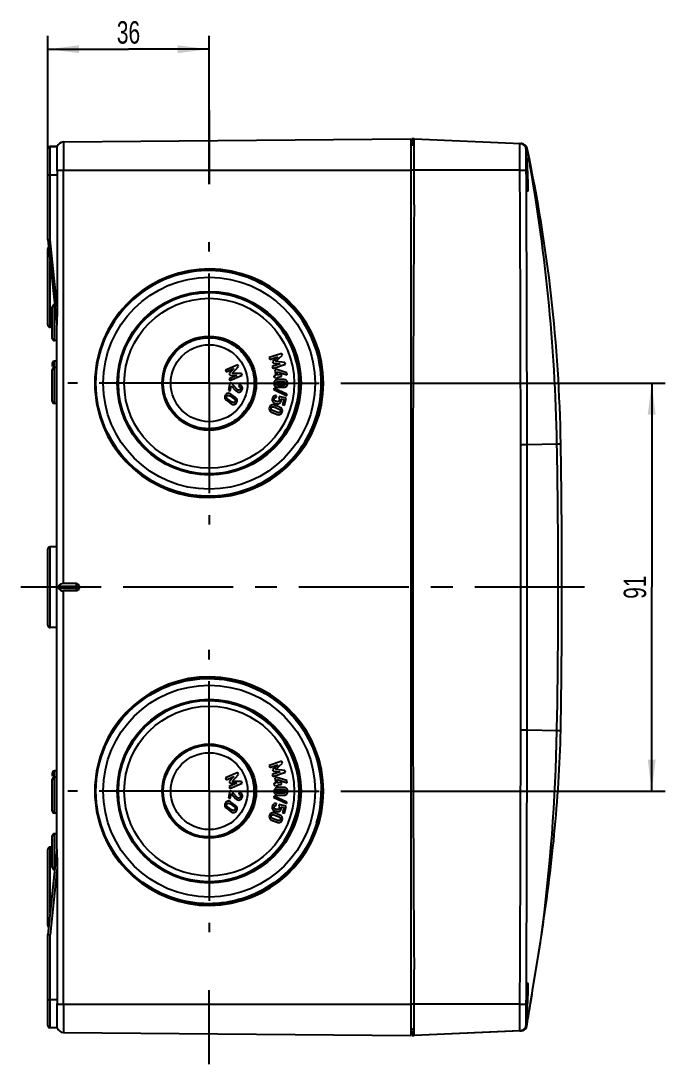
# Model space of a CAD drawing. Header units: millimetres. Extents: x 0 to 594, y 0 to 420.
# Drawn here: x 319.7 to 391.5, y 127.1 to 243.4 of the extents above; entities that cross this region are included whole.
import ezdxf

# ---------------------------------------------------------------- set-up
doc = ezdxf.new("R2010")
doc.units = ezdxf.units.MM
doc.header["$LTSCALE"] = 32.67
doc.linetypes.add('CENTER', pattern=[0.6, 0.375, -0.075, 0.075, -0.075])
doc.layers.get('0').update_dxf_attribs({"linetype": 'CONTINUOUS'})
for name, color, linetype in [('DECKEL_ABOX_DXF_CONTINUOUS_LINE', 7, 'CONTINUOUS'), ('KASTEN_ABOX_250-5201_DXF_AXIS', 7, 'CONTINUOUS'), ('KASTEN_ABOX_DXF_CONTINUOUS_LINE', 7, 'CONTINUOUS'), ('M-490-925-01-5184_DXF_AXIS', 7, 'CONTINUOUS'), ('M-490-925-01-6274_DXF_DIMENSION', 7, 'CONTINUOUS')]:
    doc.layers.add(name, color=color, linetype=linetype)
doc.styles.get("Standard").update_dxf_attribs({"font": 'txt', "width": 0.7})
doc.dimstyles.new('DIMSTYLE_2', dxfattribs={"dimtxt": 2.5, "dimasz": 3.5, "dimexe": 1.5, "dimexo": 0, "dimtad": 1, "dimdec": 3, "dimlfac": 2, "dimdsep": 46, "dimtxsty": 'Standard', "dimblk": '_FILLED', "dimblk1": '_FILLED', "dimblk2": '_FILLED', "dimcen": 0.09, "dimclrt": 5, "dimadec": 3, "dimazin": 2, "dimtp": 0.3, "dimtm": 0.3, "dimtfac": 1, "dimtdec": 3, "dimtofl": 0, "dimtmove": 0, "dimatfit": 3, "dimldrblk": '_FILLED', "dimfxl": 1, "dimtolj": 1, "dimarcsym": 0})

# ---------------------------------------------------------------- blocks, each defined once
blk = doc.blocks.new('_FILLED')
at = {"color": 0, "linetype": 'ByBlock'}
blk.add_solid([(0, 0), (-1, 0.125), (-1, -0.125)], dxfattribs=at)
blk = doc.blocks.new('*D9')
at = {"layer": 'M-490-925-01-6274_DXF_DIMENSION', "color": 2, "linetype": 'Continuous', "transparency": 16777216}
for p, q in [((322.66, 229.16), (322.66, 241.77)), ((340.66, 225.22), (340.66, 241.77)), ((322.66, 240.27), (331.66, 240.27)), ((340.66, 240.27), (331.66, 240.27))]:
    blk.add_line(p, q, dxfattribs=at)
at = {"layer": 'M-490-925-01-6274_DXF_DIMENSION', "color": 2, "linetype": 'Continuous', "transparency": 16777216, "xscale": 3.5, "yscale": 3.5, "zscale": 3.5, "rotation": 180}
blk.add_blockref('_FILLED', (322.66, 240.27), dxfattribs=at)
at = {"layer": 'M-490-925-01-6274_DXF_DIMENSION', "color": 2, "linetype": 'Continuous', "transparency": 16777216, "xscale": 3.5, "yscale": 3.5, "zscale": 3.5}
blk.add_blockref('_FILLED', (340.66, 240.27), dxfattribs=at)
at = {"layer": 'M-490-925-01-6274_DXF_DIMENSION', "color": 5, "linetype": 'Continuous', "transparency": 16777216, "insert": (331.66, 243.39), "char_height": 2.5, "width": 5.625, "attachment_point": 2, "line_spacing_factor": 0.9}
blk.add_mtext('36', dxfattribs=at)
blk = doc.blocks.new('*D10')
at = {"layer": 'M-490-925-01-6274_DXF_DIMENSION', "color": 2, "linetype": 'Continuous', "transparency": 16777216}
for p, q in [((356.41, 203.01), (391.51, 203.01)), ((390.01, 203.01), (390.01, 180.26)), ((390.01, 157.51), (390.01, 180.26)), ((356.41, 157.51), (391.51, 157.51))]:
    blk.add_line(p, q, dxfattribs=at)
at = {"layer": 'M-490-925-01-6274_DXF_DIMENSION', "color": 2, "linetype": 'Continuous', "transparency": 16777216, "xscale": 3.5, "yscale": 3.5, "zscale": 3.5}
for p, rotation in [((390.01, 203.01), 90), ((390.01, 157.51), 270)]:
    blk.add_blockref('_FILLED', p, dxfattribs=dict(at, rotation=rotation))
at = {"layer": 'M-490-925-01-6274_DXF_DIMENSION', "color": 5, "linetype": 'Continuous', "transparency": 16777216, "insert": (386.89, 180.26), "char_height": 2.5, "width": 5.0893, "attachment_point": 2, "rotation": 90, "line_spacing_factor": 0.9}
blk.add_mtext('91', dxfattribs=at)

msp = doc.modelspace()

# ---------------------------------------------------------------- linework, layer by layer
at = {"layer": 'DECKEL_ABOX_DXF_CONTINUOUS_LINE', "color": 7, "linetype": 'Continuous'}
for p, q in [((363.51009, 230.25634), (363.26009, 230.26704)), ((363.26009, 230.26585), (363.26009, 229.80634)), ((363.26009, 229.80634), (363.51009, 229.80634)), ((363.51009, 226.75634), (363.51009, 230.25634)), ((363.51009, 230.25634), (375.43071, 229.7463)), ((375.4696, 229.74361), (375.42935, 229.74636)), ((375.48556, 229.74193), (375.4696, 229.74361)), ((376.11964, 229.13411), (376.13096, 229.15138)), ((376.13096, 229.15138), (376.13217, 229.15329)), ((376.13553, 229.1375), (376.13217, 229.15329)), ((376.1547, 229.04744), (376.13218, 229.15329)), ((376.15454, 229.04814), (376.13553, 229.1375)), ((363.51009, 222.90634), (363.51009, 226.75634)), ((363.51009, 133.75634), (363.51009, 137.60634)), ((363.51009, 130.25634), (363.51009, 133.75634)), ((363.51009, 130.70634), (363.26009, 130.70634)), ((363.26009, 130.70634), (363.26009, 130.24683)), ((375.43092, 130.76639), (363.51009, 130.25634)), ((375.31037, 130.76124), (363.51009, 130.25634)), ((375.42935, 130.76633), (375.44927, 130.76741)), ((375.4808, 130.7702), (375.4309, 130.76639)), ((375.44927, 130.76741), (375.4808, 130.7702)), ((376.04636, 131.13707), (376.04983, 131.17336)), ((376.04983, 131.17336), (376.05439, 131.22116)), ((376.10549, 131.39885), (376.11773, 131.47624)), ((363.26009, 130.24564), (363.51009, 130.25634))]:
    msp.add_line(p, q, dxfattribs=at)
at = {"layer": 'DECKEL_ABOX_DXF_CONTINUOUS_LINE', "color": 9, "linetype": 'Continuous'}
for p, q in [((376.02806, 229.0212), (376.11964, 229.13411)), ((376.13706, 229.03984), (376.11964, 229.13411)), ((375.31032, 226.75634), (363.51009, 226.75634)), ((375.31032, 226.75634), (376.028, 226.76071)), ((375.40638, 196.16875), (376.11346, 196.16931)), ((376.11346, 196.16931), (379.4437, 196.2377)), ((379.4437, 196.2377), (379.87287, 196.25611)), ((379.4437, 164.27498), (379.4755, 166.0975)), ((375.40638, 164.34393), (376.11346, 164.34337)), ((376.11346, 164.34337), (379.4437, 164.27498)), ((379.4437, 164.27498), (379.86295, 164.25699)), ((375.31032, 133.75634), (363.51009, 133.75634)), ((375.31032, 133.75634), (376.028, 133.75198)), ((376.10549, 131.39885), (376.02806, 131.49148))]:
    msp.add_line(p, q, dxfattribs=at)
at = {"layer": 'DECKEL_ABOX_DXF_CONTINUOUS_LINE', "color": 7, "linetype": 'Continuous'}
for centre, radius, start, end in [((375.27831, 229.00214), 0.74999, 1.4564408, 87.5495548), ((375.38216, 228.99769), 0.75, 10.4799557, 87.5500001), ((375.39869, 228.99719), 0.74979, 81.8046398, 87.5491738), ((375.398, 228.99457), 0.75248, 67.8214311, 81.7815504), ((375.39798, 228.99567), 0.75146, 47.8433525, 68.4516703), ((375.39837, 228.99639), 0.75066, 60.9264231, 67.7941549), ((375.39818, 228.99648), 0.75069, 43.5653114, 50.5380279), ((375.39635, 228.99525), 0.75285, 30.1577449, 44.3000213), ((375.39743, 228.99602), 0.75155, 33.0599195, 43.5513853), ((375.39796, 228.99659), 0.75079, 26.0456894, 33.0450981), ((375.39425, 228.9953), 0.75464, 12.0847835, 30.0747115), ((375.39859, 228.99696), 0.75007, 12.0304228, 26.0418315), ((208.34729, 193.41339), 171.54914, 0.9494852, 11.988964), ((464.7469, 227.37199), 88.697, 180.1710712, 180.7206941), ((6426.84342, 180.25634), 6063.48333, 179.596983283, 180.403016717), ((-589.09736, 180.25628), 969.10233, 359.18564766, 0.94599382), ((359.04356, 166.77376), 20.86555, 359.00669, 359.2009121), ((-87.62981, 174.6669), 467.60866, 358.7243754, 358.9884846), ((475.4132, 133.05769), 99.36351, 179.3088067, 179.7994281), ((375.27831, 131.51059), 0.74999, 272.44971, 358.5398455), ((375.38216, 131.51499), 0.75, 272.4499987, 332.9019158), ((375.39884, 131.51571), 0.75, 276.2738669, 329.7005372)]:
    msp.add_arc(centre, radius, start, end, dxfattribs=at)
at = {"layer": 'DECKEL_ABOX_DXF_CONTINUOUS_LINE', "color": 9, "linetype": 'Continuous'}
for centre, radius, start, end in [((178.02682, 192.50144), 201.45154, 1.0627076, 10.4498964), ((-5655.13294, 192.52299), 6030.54042, 0.03463817, 0.325250627), ((-5658.49053, 194.60718), 6034.6042, 0.014831678, 0.305284308), ((-484.45772, 180.25627), 864.04924, 359.06107877, 1.05980133), ((-5655.05928, 167.98946), 6030.46677, 359.674747598, 359.965363604), ((-5658.45255, 165.90539), 6034.56621, 359.694714777, 359.985169236), ((177.905, 168.02106), 201.57352, 352.3359932, 358.9351443)]:
    msp.add_arc(centre, radius, start, end, dxfattribs=at)
for points, knots in [([(375.31032, 226.75634), (375.30947, 226.9511), (375.30849, 227.33318), (375.30826, 227.88785), (375.30851, 228.39906), (375.30865, 228.78875), (375.30862, 229.0642), (375.30852, 229.23875), (375.30845, 229.38934), (375.30829, 229.51474), (375.30855, 229.6131), (375.30825, 229.67898), (375.30925, 229.7162), (375.3085, 229.73573), (375.31075, 229.74376), (375.30916, 229.75147), (375.31037, 229.75145)], [0, 0, 0, 0, 0.195074274, 0.38269701, 0.555566608, 0.707106757, 0.77301427, 0.831468944, 0.881925346, 0.923883882, 0.956943486, 0.980786129, 0.98916832, 0.995170585, 0.998781913, 1, 1, 1, 1]), ([(376.0263, 227.95775), (376.02639, 228.10405), (376.02638, 228.31126), (376.02659, 228.56958), (376.02576, 228.72306), (376.02744, 228.8445), (376.02326, 228.93597), (376.03127, 228.9873), (376.02358, 229.01635), (376.02806, 229.0212)], [0, 0, 0, 0, 0.412710686, 0.584326318, 0.729103122, 0.844745482, 0.929345166, 0.981385438, 1, 1, 1, 1]), ([(376.028, 226.76071), (376.02741, 226.8656), (376.02584, 227.26461), (376.02611, 227.66363), (376.0263, 227.95775)], [0, 0, 0, 0, 0.262883738, 1, 1, 1, 1]), ([(375.30839, 130.92904), (375.30827, 131.07365), (375.30956, 132.01609), (375.30684, 132.95853), (375.31032, 133.75634)], [0, 0, 0, 0, 0.153446813, 1, 1, 1, 1]), ([(376.0263, 132.55498), (376.02624, 132.6476), (376.02599, 133.0466), (376.02627, 133.44561), (376.028, 133.75198)], [0, 0, 0, 0, 0.232141928, 1, 1, 1, 1]), ([(376.02806, 131.49148), (376.02357, 131.49632), (376.03128, 131.52539), (376.02325, 131.57671), (376.02745, 131.6682), (376.02576, 131.78964), (376.02659, 131.94313), (376.02638, 132.20145), (376.02639, 132.40867), (376.0263, 132.55498)], [0, 0, 0, 0, 0.018613097, 0.070656447, 0.155257532, 0.270899675, 0.415675651, 0.587290896, 1, 1, 1, 1]), ([(375.31037, 130.76124), (375.30684, 130.76116), (375.31325, 130.78393), (375.30612, 130.80715), (375.30974, 130.86441), (375.3084, 130.90469), (375.30839, 130.92904)], [0, 0, 0, 0, 0.063231678, 0.25179278, 0.564721172, 1, 1, 1, 1])]:
    msp.add_open_spline(points, degree=3, knots=knots, dxfattribs=at)
at = {"layer": 'DECKEL_ABOX_DXF_CONTINUOUS_LINE', "color": 7, "linetype": 'Continuous'}
for points, knots in [([(376.0503, 227.10716), (376.04978, 227.24768), (376.04933, 227.44715), (376.04944, 227.69634), (376.04975, 227.84492), (376.05063, 227.96305), (376.05137, 228.04267), (376.05306, 228.08819), (376.05342, 228.11185), (376.05565, 228.12224), (376.05547, 228.13134), (376.05704, 228.13134)], [0, 0, 0, 0, 0.411464514, 0.583994767, 0.72979732, 0.846146212, 0.930884579, 0.960835949, 0.982363794, 0.995397477, 1, 1, 1, 1]), ([(376.05704, 228.13134), (376.06019, 228.13134), (376.05869, 228.11251), (376.06493, 228.09184), (376.06671, 228.04364), (376.07192, 227.98335), (376.07667, 227.90427), (376.08502, 227.76899), (376.09653, 227.56483), (376.11173, 227.28444), (376.12821, 226.96441), (376.14499, 226.61729), (376.15557, 226.37815), (376.16062, 226.25634)], [0, 0, 0, 0, 0.005034935, 0.019531687, 0.043425289, 0.076553714, 0.118569323, 0.169041956, 0.293463101, 0.44491535, 0.617657148, 0.805280296, 1, 1, 1, 1]), ([(376.16022, 224.38134), (376.15622, 224.38134), (376.14912, 224.39715), (376.14266, 224.42176), (376.13424, 224.4681), (376.12219, 224.56033), (376.10806, 224.71715), (376.0935, 224.94701), (376.08068, 225.2276), (376.06626, 225.66956), (376.06001, 226.01701), (376.05692, 226.25634)], [0, 0, 0, 0, 0.006376286, 0.021366206, 0.045499994, 0.078724418, 0.171125436, 0.295235024, 0.446265091, 0.618552977, 1, 1, 1, 1]), ([(376.16062, 226.25634), (376.17053, 226.01725), (376.18314, 225.67007), (376.19289, 225.22813), (376.19549, 224.94743), (376.19368, 224.71748), (376.18821, 224.56049), (376.18139, 224.46821), (376.17542, 224.4218), (376.17061, 224.39733), (376.16411, 224.38134), (376.16022, 224.38134)], [0, 0, 0, 0, 0.381909398, 0.554405982, 0.705575403, 0.829698694, 0.92194565, 0.955031177, 0.9789923, 0.993788858, 1, 1, 1, 1]), ([(377.67789, 141.13845), (378.26023, 144.97292), (379.28516, 152.65327), (379.77687, 160.39166), (379.86295, 164.25699)], [0, 0, 0, 0, 0.500784331, 1, 1, 1, 1]), ([(376.11773, 131.47624), (376.24797, 132.29893), (376.76944, 135.51944), (377.31211, 138.73665), (377.6779, 141.13848)], [0, 0, 0, 0, 0.255309807, 1, 1, 1, 1]), ([(376.11784, 131.4767), (376.24465, 132.277), (376.76195, 135.46083), (377.29691, 138.64191), (377.66139, 141.02954)], [0, 0, 0, 0, 0.251208169, 1, 1, 1, 1]), ([(376.05692, 134.25634), (376.06001, 134.49568), (376.06626, 134.84312), (376.08068, 135.28508), (376.0935, 135.56568), (376.10806, 135.79553), (376.12219, 135.95235), (376.13424, 136.04458), (376.14266, 136.09092), (376.14912, 136.11553), (376.15622, 136.13134), (376.16022, 136.13134)], [0, 0, 0, 0, 0.381447023, 0.553734909, 0.704764977, 0.828874564, 0.921275582, 0.954500006, 0.978633794, 0.993623714, 1, 1, 1, 1]), ([(376.16022, 136.13134), (376.16411, 136.13134), (376.17061, 136.11535), (376.17542, 136.09088), (376.18139, 136.04447), (376.18821, 135.95219), (376.19368, 135.7952), (376.19549, 135.56525), (376.19289, 135.28455), (376.18314, 134.84261), (376.17053, 134.49543), (376.16062, 134.25634)], [0, 0, 0, 0, 0.006211142, 0.0210077, 0.044968823, 0.07805435, 0.170301306, 0.294424597, 0.445594018, 0.618090601, 1, 1, 1, 1]), ([(376.16062, 134.25634), (376.15557, 134.13454), (376.14499, 133.89539), (376.12821, 133.54828), (376.11173, 133.22824), (376.09653, 132.94785), (376.08502, 132.74369), (376.07667, 132.60841), (376.07192, 132.52933), (376.06671, 132.46904), (376.06493, 132.42084), (376.05869, 132.40017), (376.06019, 132.38134), (376.05704, 132.38134)], [0, 0, 0, 0, 0.194719704, 0.382342852, 0.55508465, 0.706536899, 0.830958044, 0.881430677, 0.923446286, 0.956574711, 0.980468313, 0.994965065, 1, 1, 1, 1]), ([(376.05704, 132.38134), (376.05547, 132.38134), (376.05565, 132.39045), (376.05342, 132.40084), (376.05306, 132.42449), (376.05137, 132.47001), (376.05063, 132.54963), (376.04975, 132.66776), (376.04944, 132.81634), (376.04933, 133.06553), (376.04978, 133.265), (376.0503, 133.40552)], [0, 0, 0, 0, 0.004602523, 0.017636205, 0.039164051, 0.069115421, 0.153853788, 0.27020268, 0.416005233, 0.588535486, 1, 1, 1, 1]), ([(376.05439, 131.22116), (376.06606, 131.24849), (376.08855, 131.30343), (376.09416, 131.36237), (376.0987, 131.39106)], [0, 0, 0, 0, 0.505669882, 1, 1, 1, 1])]:
    msp.add_open_spline(points, degree=3, knots=knots, dxfattribs=at)
at = {"layer": 'DECKEL_ABOX_DXF_CONTINUOUS_LINE', "color": 9, "linetype": 'Continuous'}
for points in [[(375.40638, 164.34393), (375.41441, 174.9522), (375.41441, 185.56048), (375.40638, 196.16875)], [(376.11253, 164.34337), (376.12025, 174.95202), (376.12025, 185.56067), (376.11253, 196.16931)]]:
    msp.add_open_spline(points, degree=3, dxfattribs=at)
at = {"layer": 'DECKEL_ABOX_DXF_CONTINUOUS_LINE', "color": 7, "linetype": 'Continuous'}
msp.add_open_spline([(375.31037, 130.76124), (375.40365, 130.76523), (375.49772, 130.78735), (375.58304, 130.82525)], degree=3, dxfattribs=at)
at = {"layer": 'KASTEN_ABOX_250-5201_DXF_AXIS', "color": 7, "linetype": 'CENTER'}
for p, q in [((340.66009, 233.45983), (340.66009, 225.21858)), ((340.66009, 203.00634), (340.66009, 218.75634)), ((340.66009, 203.00634), (324.91009, 203.00634)), ((340.66009, 203.00634), (340.66009, 187.25634)), ((340.66009, 203.00634), (356.41009, 203.00634)), ((340.66009, 157.50634), (340.66009, 173.25634)), ((340.66009, 157.50634), (324.91009, 157.50634)), ((340.66009, 157.50634), (356.41009, 157.50634)), ((340.66009, 157.50634), (340.66009, 141.75634)), ((340.66009, 127.05285), (340.66009, 135.2941))]:
    msp.add_line(p, q, dxfattribs=at)
at = {"layer": 'KASTEN_ABOX_DXF_CONTINUOUS_LINE', "color": 9, "linetype": 'Continuous'}
for p, q in [((322.91009, 219.01944), (322.91009, 229.40634)), ((324.40354, 229.91812), (324.40354, 226.75634)), ((322.66009, 226.25634), (323.69892, 226.25634)), ((323.68677, 226.75634), (363.16009, 226.75634)), ((324.40354, 180.66812), (324.40354, 226.75634)), ((363.51009, 226.75634), (363.16009, 226.75634)), ((323.69892, 211.51423), (322.91009, 219.01944)), ((322.91009, 209.25634), (322.91009, 216.62775)), ((323.41009, 207.75634), (323.41009, 211.75634)), ((323.41009, 204.75634), (323.41009, 205.45634)), ((323.41009, 200.75634), (323.41009, 204.75634)), ((322.91009, 175.75634), (322.91009, 184.75634)), ((325.86009, 179.83185), (325.86009, 180.68083)), ((323.80583, 180.36241), (325.86009, 180.36241)), ((323.80583, 180.15027), (325.86009, 180.15027)), ((324.40354, 133.75634), (324.40354, 179.84456)), ((323.41009, 159.05634), (323.41009, 159.75634)), ((323.41009, 155.05634), (323.41009, 159.05634)), ((323.41009, 148.75634), (323.41009, 152.75634)), ((322.91009, 143.88493), (322.91009, 151.25634)), ((323.69892, 148.99845), (322.91009, 141.49324)), ((322.91009, 131.10634), (322.91009, 141.49324)), ((322.66009, 134.25634), (323.69892, 134.25634)), ((323.68677, 133.75634), (363.16009, 133.75634)), ((324.40354, 133.75634), (324.40354, 130.59456)), ((363.51009, 133.75634), (363.16009, 133.75634))]:
    msp.add_line(p, q, dxfattribs=at)
at = {"layer": 'KASTEN_ABOX_DXF_CONTINUOUS_LINE', "color": 7, "linetype": 'Continuous'}
for p, q in [((323.69892, 229.40634), (322.91009, 229.40634)), ((322.91009, 229.40634), (323.69892, 229.40634)), ((324.40354, 229.91812), (363.16009, 230.25634)), ((324.40354, 229.91812), (363.16009, 230.25634)), ((363.16009, 230.25634), (363.16009, 130.25634)), ((363.51009, 229.55634), (363.16009, 229.55634)), ((322.66009, 219.00634), (322.66009, 229.15634)), ((323.69892, 226.25634), (323.69892, 211.51423)), ((322.91009, 219.01944), (322.66009, 219.00634)), ((322.66009, 219.00634), (323.66009, 209.49198)), ((322.66009, 209.50634), (322.66009, 218.006)), ((323.16009, 208.00638), (323.16009, 211.5063)), ((323.66009, 151.01804), (323.66009, 209.49464)), ((323.16009, 209.25634), (322.91009, 209.25634)), ((323.66009, 207.75634), (323.41009, 207.75634)), ((323.16009, 205.2063), (323.16009, 204.87212)), ((323.66009, 205.45634), (323.41009, 205.45634)), ((323.16009, 201.00638), (323.16009, 204.5063)), ((323.66009, 204.75634), (323.41009, 204.75634)), ((323.66009, 200.75634), (323.41009, 200.75634)), ((322.66009, 176.00634), (322.66009, 184.506)), ((323.66009, 184.75634), (322.91009, 184.75634)), ((325.86009, 180.68083), (324.40354, 180.66812)), ((325.86009, 179.83185), (324.40354, 179.84456)), ((326.1604, 180.26045), (326.1605, 180.25634)), ((326.1605, 180.25634), (326.1604, 180.25223)), ((323.66009, 175.75634), (322.91009, 175.75634)), ((323.16009, 159.5063), (323.16009, 159.17212)), ((323.66009, 159.75634), (323.41009, 159.75634)), ((323.16009, 155.30638), (323.16009, 158.8063)), ((323.66009, 159.05634), (323.41009, 159.05634)), ((323.66009, 155.05634), (323.41009, 155.05634)), ((352.63159, 153.91639), (352.62573, 153.89682)), ((323.16009, 149.00638), (323.16009, 152.5063)), ((323.66009, 152.75634), (323.41009, 152.75634)), ((323.66009, 151.02071), (322.66009, 141.50634)), ((322.66009, 142.50634), (322.66009, 151.006)), ((323.16009, 151.25634), (322.91009, 151.25634)), ((323.69892, 148.99845), (323.69892, 134.25634)), ((322.66009, 131.35634), (322.66009, 141.50634)), ((322.66009, 141.50634), (322.91009, 141.49324)), ((323.69892, 131.10634), (322.91009, 131.10634)), ((323.69892, 131.10634), (322.91009, 131.10634)), ((324.40354, 130.59456), (363.16009, 130.25634)), ((363.51009, 130.95634), (363.16009, 130.95634))]:
    msp.add_line(p, q, dxfattribs=at)
at = {"layer": 'KASTEN_ABOX_DXF_CONTINUOUS_LINE', "color": 2, "linetype": 'Continuous'}
for p, q in [((348.77491, 206.33596), (347.35029, 205.86972)), ((348.04666, 205.41889), (348.84179, 206.1316)), ((348.84179, 206.1316), (348.77491, 206.33596)), ((343.85363, 205.06995), (342.4756, 204.48009)), ((343.20896, 204.09233), (343.93825, 204.87228)), ((343.93825, 204.87228), (343.85363, 205.06995)), ((347.35029, 205.86972), (347.42101, 205.65363)), ((347.42101, 205.65363), (348.30981, 205.94451)), ((348.56549, 205.16327), (347.67797, 204.86848)), ((347.67797, 204.86848), (347.74869, 204.65239)), ((348.30981, 205.94451), (347.72359, 205.41708)), ((347.72359, 205.41708), (347.78247, 205.23717)), ((347.74869, 204.65239), (349.17331, 205.11863)), ((347.78247, 205.23717), (348.56549, 205.16327)), ((349.10643, 205.32298), (348.04666, 205.41889)), ((349.17331, 205.11863), (349.10643, 205.32298)), ((342.4756, 204.48009), (342.56507, 204.27107)), ((342.56507, 204.27107), (343.4248, 204.63907)), ((343.4248, 204.63907), (342.8873, 204.06208)), ((342.8873, 204.06208), (342.96179, 203.88805)), ((343.74827, 203.88338), (342.89016, 203.51159)), ((342.96179, 203.88805), (343.74827, 203.88338)), ((342.97963, 203.30257), (344.35766, 203.89243)), ((344.27305, 204.0901), (343.20896, 204.09233)), ((344.35766, 203.89243), (344.27305, 204.0901)), ((348.08159, 203.87871), (347.86144, 203.84848)), ((347.86144, 203.84848), (347.89068, 203.63546)), ((347.89068, 203.63546), (348.11084, 203.66568)), ((348.19732, 204.52597), (347.99652, 204.49841)), ((347.99652, 204.49841), (348.08159, 203.87871)), ((348.11084, 203.66568), (348.12721, 203.54643)), ((349.32969, 204.17465), (348.19732, 204.52597)), ((348.28239, 203.90627), (348.22922, 204.29358)), ((348.22922, 204.29358), (349.36229, 203.93717)), ((348.71047, 203.96503), (348.28239, 203.90627)), ((348.31163, 203.69325), (348.73971, 203.75201)), ((348.328, 203.57399), (348.31163, 203.69325)), ((348.73971, 203.75201), (348.71047, 203.96503)), ((349.36229, 203.93717), (349.32969, 204.17465)), ((342.94897, 203.04644), (342.80407, 202.20387)), ((342.89016, 203.51159), (342.97963, 203.30257)), ((343.1477, 203.01226), (342.94897, 203.04644)), ((343.01496, 202.1676), (343.11191, 202.73134)), ((343.11191, 202.73134), (343.62632, 202.15328)), ((343.77123, 202.31), (343.1477, 203.01226)), ((344.01359, 202.86335), (343.97714, 202.65144)), ((348.12721, 203.54643), (348.328, 203.57399)), ((348.32644, 202.55688), (348.98796, 202.55484)), ((348.99058, 203.40669), (348.32906, 203.40873)), ((348.97627, 202.7699), (348.33944, 202.77186)), ((348.34074, 203.19367), (348.97757, 203.19171)), ((342.80407, 202.20387), (343.01496, 202.1676)), ((342.95747, 201.61023), (343.47407, 201.23783)), ((343.60982, 201.40503), (343.0732, 201.79187)), ((347.88399, 202.46277), (347.86409, 202.29937)), ((347.86409, 202.29937), (349.31676, 201.61562)), ((349.33666, 201.77902), (347.88399, 202.46277)), ((348.11895, 201.40657), (348.16989, 201.61547)), ((348.46616, 201.51463), (348.41814, 201.31772)), ((349.25378, 201.32255), (348.46616, 201.51463)), ((349.31676, 201.61562), (349.33666, 201.77902)), ((342.57506, 201.10085), (343.11168, 200.71401)), ((343.2274, 200.89565), (342.71081, 201.26806)), ((347.87397, 200.36296), (348.46568, 200.12752)), ((348.55664, 200.32274), (347.94199, 200.56731)), ((348.66802, 201.25678), (348.99686, 201.17659)), ((348.99686, 201.17659), (348.85573, 200.59787)), ((348.85573, 200.59787), (349.06463, 200.54693)), ((349.06463, 200.54693), (349.25378, 201.32255)), ((347.62706, 199.77581), (348.24171, 199.53124)), ((348.30973, 199.73559), (347.71802, 199.97103)), ((348.77491, 160.83596), (347.35029, 160.36972)), ((348.04666, 159.91889), (348.84179, 160.6316)), ((348.84179, 160.6316), (348.77491, 160.83596)), ((343.85363, 159.56995), (342.4756, 158.98009)), ((343.93825, 159.37228), (343.85363, 159.56995)), ((347.35029, 160.36972), (347.42101, 160.15363)), ((347.42101, 160.15363), (348.30981, 160.44451)), ((348.56549, 159.66327), (347.67797, 159.36848)), ((348.30981, 160.44451), (347.72359, 159.91708)), ((347.72359, 159.91708), (347.78247, 159.73717)), ((347.74869, 159.15239), (349.17331, 159.61863)), ((347.78247, 159.73717), (348.56549, 159.66327)), ((349.10643, 159.82298), (348.04666, 159.91889)), ((349.17331, 159.61863), (349.10643, 159.82298)), ((342.4756, 158.98009), (342.56507, 158.77107)), ((342.56507, 158.77107), (343.4248, 159.13907)), ((343.4248, 159.13907), (342.8873, 158.56208)), ((342.8873, 158.56208), (342.96179, 158.38805)), ((343.74827, 158.38338), (342.89016, 158.01159)), ((342.96179, 158.38805), (343.74827, 158.38338)), ((342.97963, 157.80257), (344.35766, 158.39243)), ((343.20896, 158.59233), (343.93825, 159.37228)), ((344.27305, 158.5901), (343.20896, 158.59233)), ((344.35766, 158.39243), (344.27305, 158.5901)), ((347.67797, 159.36848), (347.74869, 159.15239)), ((348.08159, 158.37871), (347.86144, 158.34848)), ((347.86144, 158.34848), (347.89068, 158.13546)), ((348.19732, 159.02597), (347.99652, 158.99841)), ((347.99652, 158.99841), (348.08159, 158.37871)), ((349.32969, 158.67465), (348.19732, 159.02597)), ((348.22922, 158.79358), (349.36229, 158.43717)), ((348.28239, 158.40627), (348.22922, 158.79358)), ((348.71047, 158.46503), (348.28239, 158.40627)), ((348.73971, 158.25201), (348.71047, 158.46503)), ((349.36229, 158.43717), (349.32969, 158.67465)), ((342.94897, 157.54644), (342.80407, 156.70387)), ((342.89016, 158.01159), (342.97963, 157.80257)), ((343.1477, 157.51226), (342.94897, 157.54644)), ((343.01496, 156.6676), (343.11191, 157.23134)), ((343.11191, 157.23134), (343.62632, 156.65328)), ((343.77123, 156.81), (343.1477, 157.51226)), ((344.01359, 157.36335), (343.97714, 157.15144)), ((347.89068, 158.13546), (348.11084, 158.16568)), ((348.11084, 158.16568), (348.12721, 158.04643)), ((348.12721, 158.04643), (348.328, 158.07399)), ((348.31163, 158.19325), (348.73971, 158.25201)), ((348.328, 158.07399), (348.31163, 158.19325)), ((348.99058, 157.90669), (348.32906, 157.90873)), ((348.97627, 157.2699), (348.33944, 157.27186)), ((348.34074, 157.69367), (348.97757, 157.69171)), ((342.80407, 156.70387), (343.01496, 156.6676)), ((342.95747, 156.11023), (343.47407, 155.73783)), ((343.60982, 155.90503), (343.0732, 156.29187)), ((347.88399, 156.96277), (347.86409, 156.79937)), ((347.86409, 156.79937), (349.31676, 156.11562)), ((349.33666, 156.27902), (347.88399, 156.96277)), ((348.11895, 155.90657), (348.16989, 156.11547)), ((348.32644, 157.05688), (348.98796, 157.05484)), ((348.46616, 156.01463), (348.41814, 155.81772)), ((349.25378, 155.82255), (348.46616, 156.01463)), ((349.31676, 156.11562), (349.33666, 156.27902)), ((342.57506, 155.60085), (343.11168, 155.21401)), ((343.2274, 155.39565), (342.71081, 155.76806)), ((347.87397, 154.86296), (348.46568, 154.62752)), ((348.55664, 154.82274), (347.94199, 155.06731)), ((348.66802, 155.75678), (348.99686, 155.67659)), ((348.99686, 155.67659), (348.85573, 155.09787)), ((348.85573, 155.09787), (349.06463, 155.04693)), ((349.06463, 155.04693), (349.25378, 155.82255)), ((347.62706, 154.27581), (348.24171, 154.03124)), ((348.30973, 154.23559), (347.71802, 154.47103))]:
    msp.add_line(p, q, dxfattribs=at)
at = {"layer": 'KASTEN_ABOX_DXF_CONTINUOUS_LINE', "color": 7, "linetype": 'Continuous'}
for centre, radius in [((340.66009, 203.00634), 12.625), ((340.66009, 203.00634), 11.81558), ((340.66009, 203.00634), 10.25), ((340.66009, 203.00634), 10.125), ((340.66009, 203.00634), 9.47252), ((340.66009, 203.00634), 5.25), ((340.66009, 203.00634), 5.125), ((340.66009, 203.00634), 4.2885), ((340.66009, 157.50634), 12.625), ((340.66009, 157.50634), 11.81558), ((340.66009, 157.50634), 10.25), ((340.66009, 157.50634), 10.125), ((340.66009, 157.50634), 9.47252), ((340.66009, 157.50634), 5.25), ((340.66009, 157.50634), 5.125), ((340.66009, 157.50634), 4.2885)]:
    msp.add_circle(centre, radius, dxfattribs=at)
for centre, radius, start, end in [((322.91009, 229.15634), 0.25, 90, 180), ((324.41009, 229.16815), 0.75, 90.5, 164.6719445), ((322.91009, 218.00634), 0.25, 131.4344599, 180.0004305), ((340.66009, 203.00634), 12.75, 191.5831847, 168.4168129), ((323.41009, 211.50634), 0.25, 90, 180.0097079), ((322.91009, 209.50634), 0.25, 179.9995695, 270), ((323.41009, 208.00634), 0.25, 179.9902921, 270), ((323.41009, 205.20634), 0.25, 90, 180.0097079), ((340.71324, 203.00527), 12.80316, 168.4598915, 179.9952157), ((323.41009, 204.50634), 0.25, 90, 180.0097079), ((340.71324, 203.00741), 12.80316, 180.0047843, 191.5401061), ((340.53124, 203.01601), 12.62727, 343.3408505, 359.9561162), ((323.41009, 201.00634), 0.25, 179.9902921, 270), ((322.91009, 184.50634), 0.25, 90, 180.0004305), ((322.91009, 176.00634), 0.25, 179.9995695, 270), ((340.66009, 157.50634), 12.75, 191.5831871, 168.4168153), ((340.60935, 157.50648), 10.07136, 207.4717498, 152.5283901), ((323.41009, 159.50634), 0.25, 90, 180.0097079), ((340.71324, 157.50527), 12.80316, 168.4598939, 179.9952157), ((323.41009, 158.80634), 0.25, 90, 180.0097079), ((340.71324, 157.50741), 12.80316, 180.0047843, 191.5401085), ((340.53202, 157.51585), 12.62361, 343.4329695, 359.956861), ((323.41009, 155.30634), 0.25, 179.9902921, 270), ((323.41009, 152.50634), 0.25, 90, 180.0097079), ((322.91009, 151.00634), 0.25, 90, 180.0004305), ((323.41009, 149.00634), 0.25, 179.9902921, 270), ((322.91009, 142.50634), 0.25, 179.9995695, 228.5655401), ((322.91009, 131.35634), 0.25, 180, 270), ((324.41009, 131.34454), 0.75, 195.3280555, 269.5)]:
    msp.add_arc(centre, radius, start, end, dxfattribs=at)
for centre, start_param, end_param in [((324.41009, 179.91815), 0.008726646, 0.936826789), ((324.41009, 180.59454), -4.078419442, -3.1503193)]:
    msp.add_ellipse(centre, major_axis=(0, 0.75), ratio=1, start_param=start_param, end_param=end_param, dxfattribs=at)
for points, knots in [([(323.68677, 229.36641), (323.67646, 229.32881), (323.66853, 229.22614), (323.66233, 229.03877), (323.66103, 228.78287), (323.66035, 228.32571), (323.66181, 227.64311), (323.67307, 227.06722), (323.68677, 226.75634)], [0, 0, 0, 0, 0.044774444, 0.117252437, 0.215927942, 0.338469526, 0.642533266, 1, 1, 1, 1]), ([(353.1585, 203.00634), (353.1585, 204.40496), (352.6825, 207.2246), (350.62007, 210.96562), (347.43961, 213.82345), (343.49569, 215.47318), (339.22867, 215.73263), (335.11333, 214.57153), (331.61303, 212.12309), (329.93884, 209.80498), (329.32069, 208.55014)], [0, 0, 0, 0, 0.125002753, 0.249999333, 0.3749964, 0.499992699, 0.624988073, 0.749982783, 0.87497775, 1, 1, 1, 1]), ([(350.68357, 203.00634), (350.68357, 204.11529), (350.31059, 206.35051), (348.6932, 209.32487), (346.19443, 211.6139), (343.08658, 212.96324), (339.7089, 213.22745), (336.42857, 212.37643), (333.60716, 210.50546), (332.22731, 208.70794), (331.70676, 207.72853)], [0, 0, 0, 0, 0.125004619, 0.24999913, 0.374996436, 0.499992157, 0.624987406, 0.74998184, 0.874972599, 1, 1, 1, 1]), ([(323.69892, 211.51423), (323.69892, 211.1713), (323.69569, 210.65764), (323.67967, 210.05996), (323.67004, 209.7297), (323.66009, 209.57014), (323.66009, 209.49464)], [0, 0, 0, 0, 0.509285609, 0.7627746, 0.887881637, 1, 1, 1, 1]), ([(335.76805, 204.52688), (335.94788, 205.09643), (336.51938, 206.17829), (337.87312, 207.40475), (339.57226, 208.08312), (341.40028, 208.12965), (343.13091, 207.53828), (344.54841, 206.38227), (345.47631, 204.80804), (345.69145, 203.60337), (345.69145, 203.00634)], [0, 0, 0, 0, 0.125054925, 0.250028405, 0.375020735, 0.500014829, 0.625009051, 0.75000423, 0.874993645, 1, 1, 1, 1]), ([(331.70675, 198.28417), (332.2273, 197.30475), (333.60715, 195.50723), (336.42856, 193.63626), (339.70889, 192.78523), (343.08657, 193.04944), (346.19443, 194.39878), (348.6932, 196.68781), (350.31059, 199.66217), (350.68357, 201.89739), (350.68357, 203.00634)], [0, 0, 0, 0, 0.1250274, 0.25001816, 0.375012594, 0.500007845, 0.625003567, 0.750000873, 0.874995383, 1, 1, 1, 1]), ([(345.69145, 203.00634), (345.69145, 202.40931), (345.47631, 201.20465), (344.54841, 199.63041), (343.13091, 198.4744), (341.40028, 197.88304), (339.57226, 197.92957), (337.87312, 198.60793), (336.51938, 199.83439), (335.94788, 200.91625), (335.76805, 201.4858)], [0, 0, 0, 0, 0.125006362, 0.249995779, 0.374990956, 0.499985175, 0.624979265, 0.749971593, 0.874945072, 1, 1, 1, 1]), ([(329.32068, 197.46255), (329.87226, 196.34284), (331.32278, 194.25778), (334.31011, 191.91357), (337.85905, 190.55341), (341.65028, 190.29976), (345.34816, 191.17424), (348.6242, 193.10068), (351.1864, 195.90354), (352.26984, 198.20084), (352.6285, 199.39606)], [0, 0, 0, 0, 0.125026879, 0.250018364, 0.375014561, 0.500010977, 0.625007914, 0.750005496, 0.875004472, 1, 1, 1, 1]), ([(325.86009, 180.68083), (325.90708, 180.68124), (326.00282, 180.64721), (326.12638, 180.49988), (326.16044, 180.35416), (326.16051, 180.26045)], [0, 0, 0, 0, 0.250078854, 0.501269031, 1, 1, 1, 1]), ([(323.80583, 180.15027), (323.79558, 180.16421), (323.76643, 180.23151), (323.77292, 180.31765), (323.80583, 180.36241)], [0, 0, 0, 0, 0.237475143, 1, 1, 1, 1]), ([(326.16051, 180.25223), (326.16044, 180.15852), (326.12638, 180.0128), (326.00282, 179.86547), (325.90708, 179.83144), (325.86009, 179.83185)], [0, 0, 0, 0, 0.498730969, 0.749921146, 1, 1, 1, 1]), ([(328.85856, 161.97498), (329.37547, 163.32597), (330.88828, 165.87169), (334.31278, 168.6724), (338.488, 170.14543), (342.91464, 170.10838), (347.06469, 168.56796), (350.44279, 165.70577), (352.64581, 161.87013), (353.15563, 158.95267), (353.15563, 157.50634)], [0, 0, 0, 0, 0.125017235, 0.250016795, 0.37501296, 0.500008463, 0.625004199, 0.750000948, 0.874998119, 1, 1, 1, 1]), ([(345.69145, 157.50634), (345.69145, 158.10337), (345.47631, 159.30804), (344.54841, 160.88227), (343.13091, 162.03828), (341.40028, 162.62965), (339.57226, 162.58312), (337.87312, 161.90475), (336.51938, 160.67829), (335.94788, 159.59643), (335.76805, 159.02688)], [0, 0, 0, 0, 0.125006362, 0.249995779, 0.374990956, 0.499985175, 0.624979265, 0.749971593, 0.874945072, 1, 1, 1, 1]), ([(335.76805, 155.9858), (335.94788, 155.41625), (336.51938, 154.33439), (337.87312, 153.10793), (339.57226, 152.42956), (341.40028, 152.38304), (343.13091, 152.9744), (344.54841, 154.13041), (345.47631, 155.70465), (345.69145, 156.90931), (345.69145, 157.50634)], [0, 0, 0, 0, 0.125054925, 0.250028405, 0.375020735, 0.500014829, 0.625009051, 0.75000423, 0.874993645, 1, 1, 1, 1]), ([(352.62573, 153.89682), (352.2533, 152.65573), (351.11291, 150.27352), (348.39878, 147.4068), (344.93608, 145.50409), (341.05794, 144.75228), (337.1356, 145.22208), (333.54467, 146.86977), (330.62977, 149.53305), (329.3217, 151.82726), (328.85856, 153.03771)], [0, 0, 0, 0, 0.124995247, 0.249993648, 0.374990453, 0.499986726, 0.62498266, 0.749979034, 0.874980151, 1, 1, 1, 1]), ([(323.66009, 151.01804), (323.66009, 150.94254), (323.67004, 150.78297), (323.67967, 150.45271), (323.69569, 149.85504), (323.69892, 149.34138), (323.69892, 148.99845)], [0, 0, 0, 0, 0.112125817, 0.2372328, 0.490719624, 1, 1, 1, 1]), ([(323.68677, 133.75634), (323.67307, 133.44546), (323.66181, 132.86957), (323.66035, 132.18696), (323.66103, 131.72981), (323.66233, 131.47391), (323.66853, 131.28654), (323.67646, 131.18387), (323.68677, 131.14628)], [0, 0, 0, 0, 0.35746962, 0.661533235, 0.784074396, 0.882748954, 0.95522612, 1, 1, 1, 1])]:
    msp.add_open_spline(points, degree=3, knots=knots, dxfattribs=at)
for points in [[(323.68677, 226.75634), (323.69411, 226.58979), (323.69892, 226.42306), (323.69892, 226.25634)], [(323.69892, 134.25634), (323.69892, 134.08962), (323.69411, 133.92289), (323.68677, 133.75634)]]:
    msp.add_open_spline(points, degree=3, dxfattribs=at)
at = {"layer": 'KASTEN_ABOX_DXF_CONTINUOUS_LINE', "color": 2, "linetype": 'Continuous'}
for points in [[(343.97714, 202.65144), (344.04235, 202.63605), (344.09005, 202.60383), (344.12161, 202.55665)], [(344.29464, 202.6887), (344.22646, 202.78394), (344.13323, 202.84277), (344.01359, 202.86335)], [(344.12161, 202.55665), (344.15316, 202.50947), (344.16388, 202.45647), (344.15394, 202.39868)], [(344.36864, 202.37846), (344.38782, 202.48999), (344.36282, 202.59346), (344.29464, 202.6887)], [(347.89668, 202.98413), (347.89634, 202.87404), (347.93307, 202.77517), (348.00761, 202.68826)], [(348.00944, 203.28033), (347.93436, 203.19389), (347.89702, 203.09524), (347.89668, 202.98413)], [(348.00761, 202.68826), (348.08172, 202.60187), (348.18858, 202.5573), (348.32644, 202.55688)], [(348.32906, 203.40873), (348.1912, 203.40915), (348.08407, 203.36627), (348.00944, 203.28033)], [(348.16987, 202.83102), (348.12987, 202.87024), (348.11048, 202.92071), (348.11067, 202.98347)], [(348.11067, 202.98347), (348.11087, 203.04725), (348.13057, 203.09863), (348.17055, 203.13684)], [(348.33944, 202.77186), (348.2664, 202.77208), (348.20987, 202.7918), (348.16987, 202.83102)], [(348.17055, 203.13684), (348.21105, 203.17555), (348.2677, 203.19389), (348.34074, 203.19367)], [(349.14493, 202.82828), (349.1039, 202.78906), (349.04829, 202.76968), (348.97627, 202.7699)], [(348.97757, 203.19171), (349.04958, 203.19149), (349.10508, 203.1728), (349.14613, 203.13359)], [(348.98796, 202.55484), (349.12582, 202.55442), (349.23192, 202.59833), (349.30729, 202.68452)], [(349.30911, 203.27608), (349.23427, 203.36273), (349.12843, 203.40627), (348.99058, 203.40669)], [(349.20634, 202.9801), (349.20615, 202.91734), (349.18542, 202.867), (349.14493, 202.82828)], [(349.14613, 203.13359), (349.18612, 203.09539), (349.20654, 203.04389), (349.20634, 202.9801)], [(349.30729, 202.68452), (349.38266, 202.77071), (349.42102, 202.86936), (349.42136, 202.97944)], [(349.42136, 202.97944), (349.4217, 203.09055), (349.38394, 203.18943), (349.30911, 203.27608)], [(342.47444, 201.69844), (342.41007, 201.60914), (342.38236, 201.50737), (342.39236, 201.39331)], [(342.39236, 201.39331), (342.4023, 201.27993), (342.46322, 201.18147), (342.57506, 201.10085)], [(342.73859, 201.8736), (342.62722, 201.84703), (342.53942, 201.78857), (342.47444, 201.69844)], [(342.6074, 201.41489), (342.59771, 201.47007), (342.61133, 201.5224), (342.64803, 201.5733)], [(342.71081, 201.26806), (342.65156, 201.31077), (342.61708, 201.35972), (342.6074, 201.41489)], [(342.64803, 201.5733), (342.68533, 201.62505), (342.73127, 201.65534), (342.78603, 201.66313)], [(343.0732, 201.79187), (342.96137, 201.87249), (342.8493, 201.90001), (342.73859, 201.8736)], [(342.78603, 201.66313), (342.84149, 201.67101), (342.89822, 201.65294), (342.95747, 201.61023)], [(343.79273, 201.11337), (343.78235, 201.22739), (343.72165, 201.32441), (343.60982, 201.40503)], [(343.62632, 202.15328), (343.68921, 202.08192), (343.77033, 202.03769), (343.87071, 202.02043)], [(343.84196, 202.2533), (343.81869, 202.26426), (343.79556, 202.2826), (343.77123, 202.31)], [(343.90901, 202.23098), (343.8867, 202.23481), (343.86408, 202.24288), (343.84196, 202.2533)], [(343.87071, 202.02043), (343.98731, 202.00038), (344.09383, 202.02486), (344.19109, 202.09269)], [(344.06139, 202.26114), (344.0105, 202.23231), (343.95971, 202.22226), (343.90901, 202.23098)], [(344.15394, 202.39868), (344.14313, 202.33582), (344.11228, 202.28997), (344.06139, 202.26114)], [(344.19109, 202.09269), (344.28836, 202.16052), (344.34754, 202.25577), (344.36864, 202.37846)], [(347.8413, 201.53269), (347.76232, 201.45966), (347.71115, 201.37577), (347.68824, 201.28181)], [(348.16989, 201.61547), (348.0303, 201.63363), (347.92092, 201.6063), (347.8413, 201.53269)], [(347.89808, 201.23911), (347.92612, 201.35405), (347.99915, 201.41037), (348.11895, 201.40657)], [(343.11168, 200.71401), (343.22351, 200.63339), (343.33534, 200.60731), (343.4468, 200.6335)], [(343.39852, 200.84491), (343.34232, 200.83691), (343.28582, 200.85354), (343.2274, 200.89565)], [(343.53684, 200.93258), (343.50014, 200.88167), (343.45397, 200.85281), (343.39852, 200.84491)], [(343.4468, 200.6335), (343.55826, 200.65968), (343.64689, 200.71754), (343.71127, 200.80684)], [(343.47407, 201.23783), (343.53249, 201.19571), (343.56672, 201.1482), (343.57726, 201.09243)], [(343.57726, 201.09243), (343.58753, 201.03808), (343.57414, 200.98432), (343.53684, 200.93258)], [(343.71127, 200.80684), (343.77624, 200.89697), (343.80312, 200.99935), (343.79273, 201.11337)], [(347.38399, 200.33093), (347.3433, 200.22865), (347.3412, 200.12319), (347.37866, 200.015)], [(347.59755, 200.56512), (347.496, 200.51224), (347.42507, 200.43417), (347.38399, 200.33093)], [(347.58197, 200.08828), (347.55915, 200.13944), (347.55962, 200.19351), (347.58282, 200.25182)], [(347.58282, 200.25182), (347.60641, 200.31108), (347.64359, 200.35165), (347.6948, 200.37253)], [(347.94199, 200.56731), (347.8139, 200.61828), (347.69851, 200.61769), (347.59755, 200.56512)], [(347.68824, 201.28181), (347.67069, 201.20985), (347.67108, 201.14198), (347.69048, 201.07983)], [(347.69048, 201.07983), (347.70972, 201.01819), (347.73547, 200.96743), (347.76631, 200.92833)], [(347.6948, 200.37253), (347.74667, 200.39368), (347.8061, 200.38996), (347.87397, 200.36296)], [(347.76631, 200.92833), (347.79856, 200.88745), (347.83593, 200.85398), (347.8805, 200.82829)], [(347.95964, 201.03504), (347.89382, 201.06966), (347.87322, 201.13716), (347.89808, 201.23911)], [(347.8805, 200.82829), (347.92506, 200.8026), (347.99607, 200.77681), (348.09403, 200.75292)], [(348.16096, 200.95792), (348.092, 200.97473), (348.02522, 201.00055), (347.95964, 201.03504)], [(348.09403, 200.75292), (348.21397, 200.72367), (348.30236, 200.7127), (348.35773, 200.71826)], [(348.3717, 200.95058), (348.3113, 200.93608), (348.24092, 200.93842), (348.16096, 200.95792)], [(348.35773, 200.71826), (348.41309, 200.72382), (348.46714, 200.74135), (348.52051, 200.77122)], [(348.49326, 201.10032), (348.4723, 201.01436), (348.43166, 200.96497), (348.3717, 200.95058)], [(348.41814, 201.31772), (348.48738, 201.25424), (348.513, 201.18128), (348.49326, 201.10032)], [(348.52051, 200.77122), (348.55543, 200.79077), (348.58919, 200.82066), (348.62203, 200.86156)], [(348.80505, 200.08439), (348.76722, 200.19245), (348.68474, 200.27177), (348.55664, 200.32274)], [(348.62203, 200.86156), (348.6546, 200.90213), (348.67778, 200.94942), (348.69119, 201.0044)], [(348.69119, 201.0044), (348.71288, 201.09335), (348.70491, 201.1779), (348.66802, 201.25678)], [(347.37866, 200.015), (347.4159, 199.90744), (347.49896, 199.82678), (347.62706, 199.77581)], [(347.71802, 199.97103), (347.65015, 199.99804), (347.6048, 200.03712), (347.58197, 200.08828)], [(348.24171, 199.53124), (348.3698, 199.48028), (348.48462, 199.4822), (348.58635, 199.53473)], [(348.48805, 199.72803), (348.43549, 199.70659), (348.37665, 199.70897), (348.30973, 199.73559)], [(348.46568, 200.12752), (348.53259, 200.10089), (348.57736, 200.06315), (348.60116, 200.01162)], [(348.60087, 199.84674), (348.57767, 199.78843), (348.53992, 199.74919), (348.48805, 199.72803)], [(348.58635, 199.53473), (348.68808, 199.58727), (348.75996, 199.66496), (348.80066, 199.76724)], [(348.60116, 200.01162), (348.62436, 199.96141), (348.62446, 199.906), (348.60087, 199.84674)], [(348.80066, 199.76724), (348.84174, 199.87048), (348.84288, 199.97632), (348.80505, 200.08439)], [(343.97714, 157.15144), (344.04235, 157.13605), (344.09005, 157.10383), (344.12161, 157.05665)], [(344.29464, 157.1887), (344.22646, 157.28394), (344.13323, 157.34277), (344.01359, 157.36335)], [(344.36864, 156.87846), (344.38782, 156.98999), (344.36282, 157.09346), (344.29464, 157.1887)], [(347.89668, 157.48413), (347.89634, 157.37404), (347.93307, 157.27517), (348.00761, 157.18826)], [(348.00944, 157.78033), (347.93436, 157.69389), (347.89702, 157.59524), (347.89668, 157.48413)], [(348.00761, 157.18826), (348.08172, 157.10187), (348.18858, 157.0573), (348.32644, 157.05688)], [(348.32906, 157.90873), (348.1912, 157.90915), (348.08407, 157.86627), (348.00944, 157.78033)], [(348.16987, 157.33102), (348.12987, 157.37024), (348.11048, 157.42071), (348.11067, 157.48347)], [(348.11067, 157.48347), (348.11087, 157.54725), (348.13057, 157.59863), (348.17055, 157.63684)], [(348.33944, 157.27186), (348.2664, 157.27208), (348.20987, 157.2918), (348.16987, 157.33102)], [(348.17055, 157.63684), (348.21105, 157.67555), (348.2677, 157.69389), (348.34074, 157.69367)], [(349.14493, 157.32828), (349.1039, 157.28906), (349.04829, 157.26968), (348.97627, 157.2699)], [(348.97757, 157.69171), (349.04958, 157.69149), (349.10508, 157.6728), (349.14613, 157.63359)], [(348.98796, 157.05484), (349.12582, 157.05442), (349.23192, 157.09833), (349.30729, 157.18452)], [(349.30911, 157.77608), (349.23427, 157.86273), (349.12843, 157.90627), (348.99058, 157.90669)], [(349.20634, 157.4801), (349.20615, 157.41734), (349.18542, 157.367), (349.14493, 157.32828)], [(349.14613, 157.63359), (349.18612, 157.59539), (349.20654, 157.54389), (349.20634, 157.4801)], [(349.30729, 157.18452), (349.38266, 157.27071), (349.42102, 157.36936), (349.42136, 157.47944)], [(349.42136, 157.47944), (349.4217, 157.59055), (349.38394, 157.68943), (349.30911, 157.77608)], [(342.47444, 156.19844), (342.41007, 156.10914), (342.38236, 156.00737), (342.39236, 155.89331)], [(342.73859, 156.3736), (342.62722, 156.34703), (342.53942, 156.28857), (342.47444, 156.19844)], [(342.6074, 155.91489), (342.59771, 155.97007), (342.61133, 156.0224), (342.64803, 156.0733)], [(342.64803, 156.0733), (342.68533, 156.12505), (342.73127, 156.15534), (342.78603, 156.16313)], [(343.0732, 156.29187), (342.96137, 156.37249), (342.8493, 156.40001), (342.73859, 156.3736)], [(342.78603, 156.16313), (342.84149, 156.17101), (342.89822, 156.15294), (342.95747, 156.11023)], [(343.62632, 156.65328), (343.68921, 156.58192), (343.77033, 156.53769), (343.87071, 156.52043)], [(343.84196, 156.7533), (343.81869, 156.76426), (343.79556, 156.7826), (343.77123, 156.81)], [(343.90901, 156.73098), (343.8867, 156.73481), (343.86408, 156.74288), (343.84196, 156.7533)], [(343.87071, 156.52043), (343.98731, 156.50038), (344.09383, 156.52486), (344.19109, 156.59269)], [(344.06139, 156.76114), (344.0105, 156.73231), (343.95971, 156.72226), (343.90901, 156.73098)], [(344.15394, 156.89868), (344.14313, 156.83582), (344.11228, 156.78997), (344.06139, 156.76114)], [(344.12161, 157.05665), (344.15316, 157.00947), (344.16388, 156.95647), (344.15394, 156.89868)], [(344.19109, 156.59269), (344.28836, 156.66052), (344.34754, 156.75577), (344.36864, 156.87846)], [(347.8413, 156.03269), (347.76232, 155.95966), (347.71115, 155.87577), (347.68824, 155.78181)], [(348.16989, 156.11547), (348.0303, 156.13363), (347.92092, 156.1063), (347.8413, 156.03269)], [(342.39236, 155.89331), (342.4023, 155.77993), (342.46322, 155.68147), (342.57506, 155.60085)], [(342.71081, 155.76806), (342.65156, 155.81077), (342.61708, 155.85972), (342.6074, 155.91489)], [(343.11168, 155.21401), (343.22351, 155.13339), (343.33534, 155.10731), (343.4468, 155.1335)], [(343.39852, 155.34491), (343.34232, 155.33691), (343.28582, 155.35354), (343.2274, 155.39565)], [(343.53684, 155.43258), (343.50014, 155.38167), (343.45397, 155.35281), (343.39852, 155.34491)], [(343.4468, 155.1335), (343.55826, 155.15968), (343.64689, 155.21754), (343.71127, 155.30684)], [(343.47407, 155.73783), (343.53249, 155.69571), (343.56672, 155.6482), (343.57726, 155.59243)], [(343.57726, 155.59243), (343.58753, 155.53808), (343.57414, 155.48432), (343.53684, 155.43258)], [(343.79273, 155.61337), (343.78235, 155.72739), (343.72165, 155.82441), (343.60982, 155.90503)], [(343.71127, 155.30684), (343.77624, 155.39697), (343.80312, 155.49935), (343.79273, 155.61337)], [(347.38399, 154.83093), (347.3433, 154.72865), (347.3412, 154.62319), (347.37866, 154.515)], [(347.59755, 155.06512), (347.496, 155.01224), (347.42507, 154.93417), (347.38399, 154.83093)], [(347.58282, 154.75182), (347.60641, 154.81108), (347.64359, 154.85165), (347.6948, 154.87253)], [(347.94199, 155.06731), (347.8139, 155.11828), (347.69851, 155.11769), (347.59755, 155.06512)], [(347.68824, 155.78181), (347.67069, 155.70985), (347.67108, 155.64198), (347.69048, 155.57983)], [(347.69048, 155.57983), (347.70972, 155.51819), (347.73547, 155.46743), (347.76631, 155.42833)], [(347.6948, 154.87253), (347.74667, 154.89368), (347.8061, 154.88996), (347.87397, 154.86296)], [(347.76631, 155.42833), (347.79856, 155.38745), (347.83593, 155.35398), (347.8805, 155.32829)], [(347.95964, 155.53504), (347.89382, 155.56966), (347.87322, 155.63716), (347.89808, 155.73911)], [(347.8805, 155.32829), (347.92506, 155.3026), (347.99607, 155.27681), (348.09403, 155.25292)], [(347.89808, 155.73911), (347.92612, 155.85405), (347.99915, 155.91037), (348.11895, 155.90657)], [(348.16096, 155.45792), (348.092, 155.47473), (348.02522, 155.50055), (347.95964, 155.53504)], [(348.09403, 155.25292), (348.21397, 155.22367), (348.30236, 155.2127), (348.35773, 155.21826)], [(348.3717, 155.45058), (348.3113, 155.43608), (348.24092, 155.43842), (348.16096, 155.45792)], [(348.35773, 155.21826), (348.41309, 155.22382), (348.46714, 155.24135), (348.52051, 155.27122)], [(348.49326, 155.60032), (348.4723, 155.51436), (348.43166, 155.46497), (348.3717, 155.45058)], [(348.41814, 155.81772), (348.48738, 155.75424), (348.513, 155.68128), (348.49326, 155.60032)], [(348.52051, 155.27122), (348.55543, 155.29077), (348.58919, 155.32066), (348.62203, 155.36156)], [(348.80505, 154.58439), (348.76722, 154.69245), (348.68474, 154.77177), (348.55664, 154.82274)], [(348.62203, 155.36156), (348.6546, 155.40213), (348.67778, 155.44942), (348.69119, 155.5044)], [(348.69119, 155.5044), (348.71288, 155.59335), (348.70491, 155.6779), (348.66802, 155.75678)], [(347.37866, 154.515), (347.4159, 154.40744), (347.49896, 154.32678), (347.62706, 154.27581)], [(347.58197, 154.58828), (347.55915, 154.63944), (347.55962, 154.69351), (347.58282, 154.75182)], [(347.71802, 154.47103), (347.65015, 154.49804), (347.6048, 154.53712), (347.58197, 154.58828)], [(348.24171, 154.03124), (348.3698, 153.98028), (348.48462, 153.9822), (348.58635, 154.03473)], [(348.48805, 154.22803), (348.43549, 154.20659), (348.37665, 154.20897), (348.30973, 154.23559)], [(348.46568, 154.62752), (348.53259, 154.60089), (348.57736, 154.56315), (348.60116, 154.51162)], [(348.60087, 154.34674), (348.57767, 154.28843), (348.53992, 154.24919), (348.48805, 154.22803)], [(348.58635, 154.03473), (348.68808, 154.08727), (348.75996, 154.16496), (348.80066, 154.26724)], [(348.60116, 154.51162), (348.62436, 154.46141), (348.62446, 154.406), (348.60087, 154.34674)], [(348.80066, 154.26724), (348.84174, 154.37048), (348.84288, 154.47632), (348.80505, 154.58439)]]:
    msp.add_open_spline(points, degree=3, dxfattribs=at)
at = {"layer": 'KASTEN_ABOX_DXF_CONTINUOUS_LINE', "color": 9, "linetype": 'Continuous'}
for points, knots in [([(325.86009, 180.36241), (325.93355, 180.36241), (326.03197, 180.35741), (326.15962, 180.29297), (326.16007, 180.25639)], [0, 0, 0, 0, 0.667539794, 1, 1, 1, 1]), ([(326.16007, 180.25629), (326.15962, 180.21971), (326.03197, 180.15527), (325.93355, 180.15026), (325.86009, 180.15027)], [0, 0, 0, 0, 0.332463663, 1, 1, 1, 1])]:
    msp.add_open_spline(points, degree=3, knots=knots, dxfattribs=at)
at = {"layer": 'M-490-925-01-5184_DXF_AXIS', "color": 7, "linetype": 'CENTER'}
msp.add_line((382.52758, 180.25634), (319.66009, 180.25634), dxfattribs=at)

# ---------------------------------------------------------------- dimensions: what is measured, and where the dimension line sits
at = {"layer": 'M-490-925-01-6274_DXF_DIMENSION', "color": 2, "linetype": 'Continuous'}
dim = msp.add_linear_dim(base=(340.66009, 240.26585), p1=(322.66009, 229.15633), p2=(340.66009, 225.21858), dimstyle='DIMSTYLE_2', dxfattribs=at)
dim.commit()
dim.dimension.update_dxf_attribs({"geometry": '*D9', "text_midpoint": (331.30294, 240.26585), "dimtype": 160})
dim = msp.add_linear_dim(base=(390.01009, 157.50634), p1=(356.41009, 203.00634), p2=(356.41009, 157.50634), angle=270, dimstyle='DIMSTYLE_2', dxfattribs=at)
dim.commit()
dim.dimension.update_dxf_attribs({"geometry": '*D10', "text_midpoint": (390.01009, 179.89921), "dimtype": 160})

doc.saveas('drawing.dxf')
